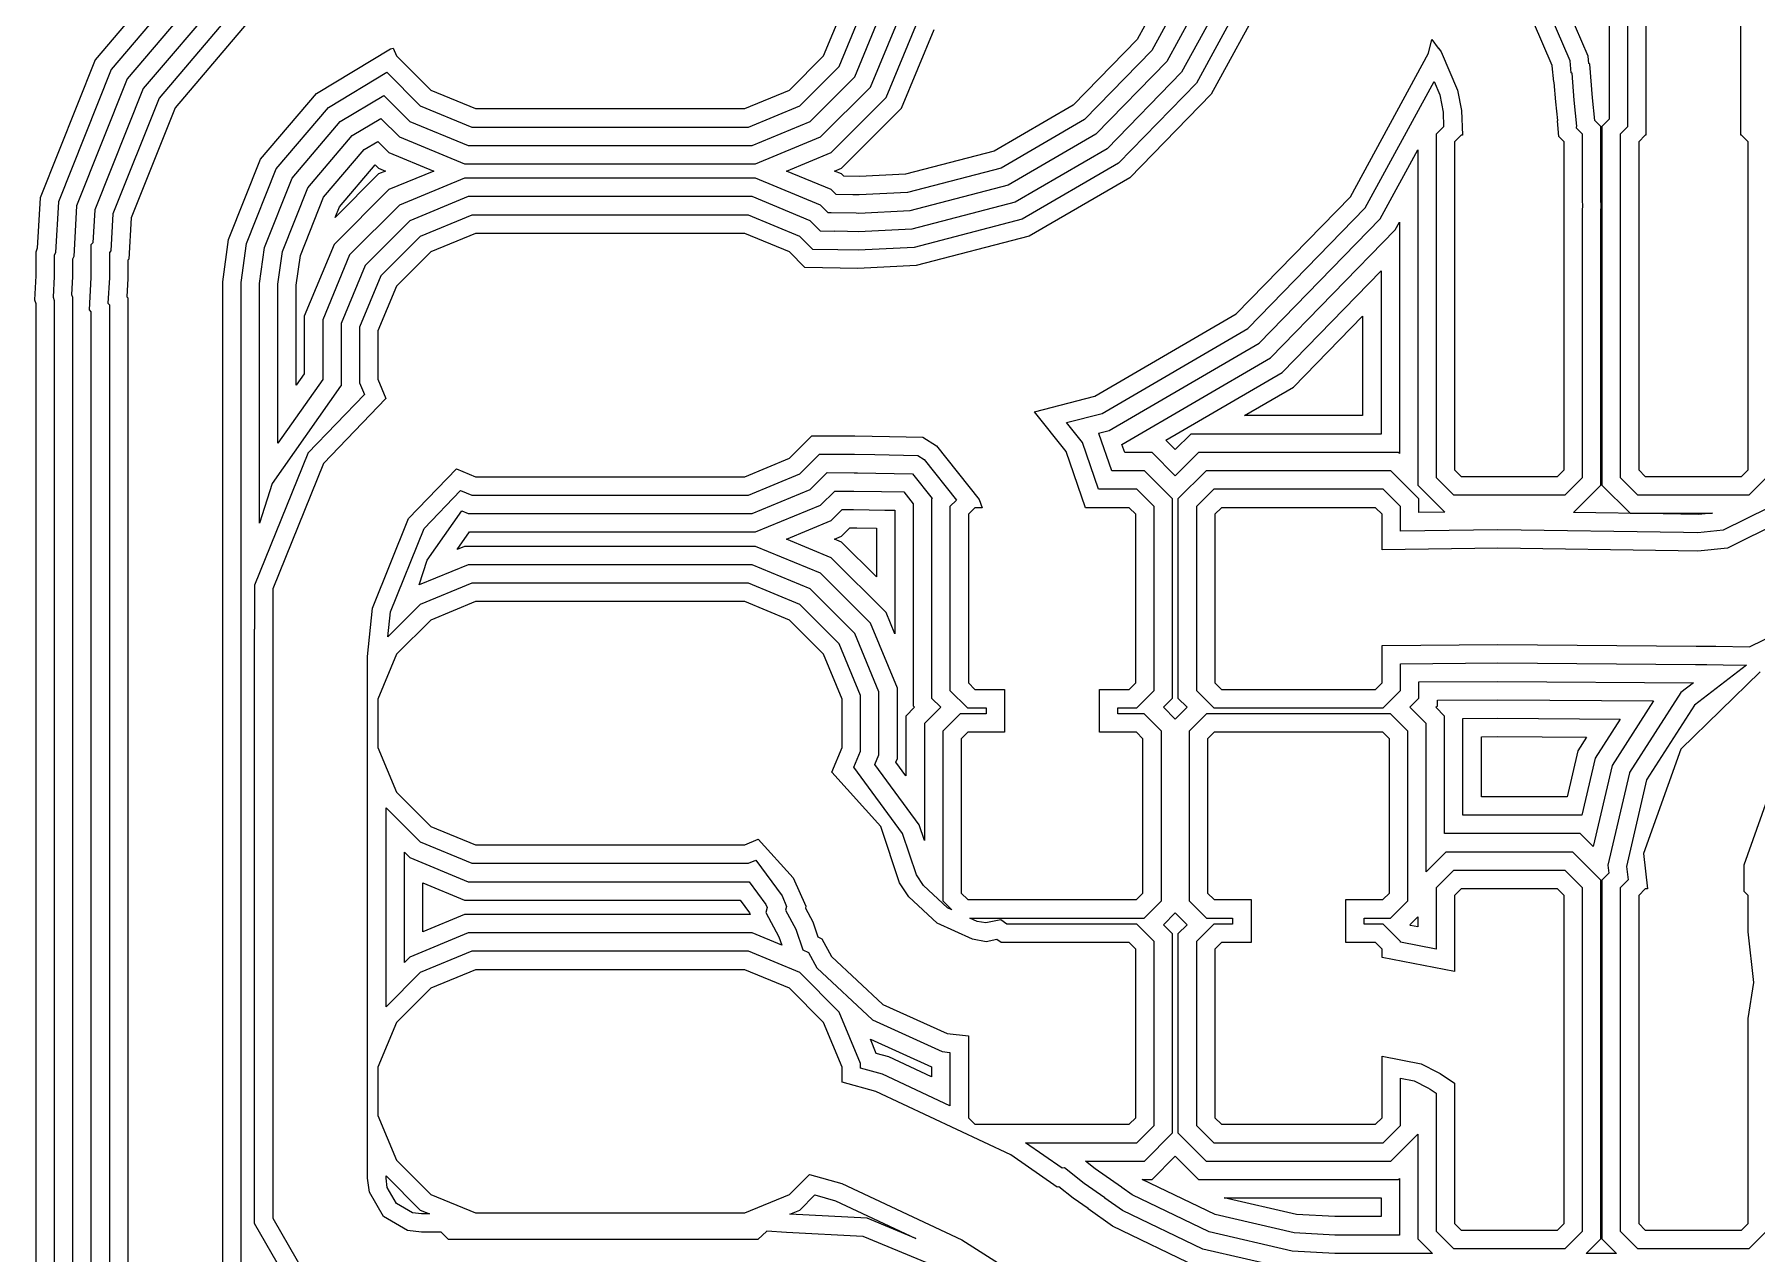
# Model space of a CAD drawing. Header units: millimetres. Extents: x 0 to 23.1, y 0 to 24.2.
# Drawn here: x 0.93 to 12.81, y 9.08 to 17.49 of the extents above; entities that cross this region are included whole.
import ezdxf

# ---------------------------------------------------------------- set-up
doc = ezdxf.new("R2010")
doc.units = ezdxf.units.MM

msp = doc.modelspace()

# ---------------------------------------------------------------- linework, layer by layer
at = {"color": 45}
for p, q in [((12.0476, 19.2726), (12.0476, 16.7973)), ((12.7023, 16.7973), (12.7023, 19.2726)), ((11.9206, 19.1456), (11.9206, 16.8546)), ((11.7936, 19.0186), (11.7936, 16.9072)), ((2.0126, 18.0998), (1.3483, 17.3182)), ((2.0959, 18.0017), (1.4585, 17.2518)), ((8.8395, 18.0125), (8.5369, 17.4577)), ((8.9582, 17.9673), (8.6391, 17.3823)), ((2.1792, 17.9037), (1.5687, 17.1854)), ((9.0769, 17.9222), (8.7413, 17.3069)), ((9.1957, 17.8771), (8.8435, 17.2315)), ((9.3144, 17.8319), (8.9457, 17.1561)), ((11.6481, 17.3421), (11.4258, 17.8609)), ((2.2625, 17.8056), (1.6789, 17.119)), ((2.3458, 17.7075), (1.7891, 17.0526)), ((9.4331, 17.7868), (9.0479, 17.0807)), ((11.3996, 17.2772), (11.2073, 17.7257)), ((11.5239, 17.3097), (11.3166, 17.7933)), ((2.4291, 17.6094), (1.8994, 16.9862)), ((6.3735, 17.3445), (6.5013, 17.653)), ((6.4812, 17.2725), (6.6283, 17.6277)), ((6.5889, 17.2006), (6.7553, 17.6024)), ((6.6965, 17.1287), (6.8823, 17.5772)), ((6.8042, 17.0567), (7.0093, 17.5519)), ((6.9119, 16.9848), (7.1363, 17.5266)), ((2.8745, 17.0851), (3.3849, 17.3924)), ((3.3849, 17.3924), (3.4041, 17.3984)), ((3.4041, 17.3984), (3.4264, 17.3445)), ((8.5369, 17.4577), (8.0961, 17.0047)), ((8.6391, 17.3823), (8.1743, 16.9046)), ((10.0081, 16.3726), (10.5484, 17.3631)), ((10.5484, 17.3632), (10.5704, 17.4586)), ((10.5484, 17.3631), (10.5484, 17.3632)), ((10.5704, 17.4586), (10.6135, 17.3986)), ((10.6135, 17.3986), (10.6158, 17.3983)), ((10.6158, 17.3983), (10.6352, 17.3715)), ((10.6352, 17.3715), (10.7485, 17.1071)), ((1.3483, 17.3181), (0.9677, 16.3657)), ((1.4585, 17.2517), (1.0934, 16.3378)), ((1.3483, 17.3182), (1.3483, 17.3181)), ((1.4585, 17.2518), (1.4585, 17.2517)), ((2.9567, 16.9883), (3.36, 17.2312)), ((3.36, 17.2312), (3.5905, 17.0007)), ((3.4264, 17.3445), (3.6625, 17.1084)), ((6.1374, 17.1084), (6.3735, 17.3445)), ((6.2094, 17.0007), (6.4812, 17.2725)), ((8.7413, 17.3069), (8.2524, 16.8045)), ((8.8435, 17.2315), (8.3306, 16.7044)), ((11.3996, 17.2771), (11.3996, 17.2772)), ((11.4115, 17.1649), (11.3996, 17.2771)), ((11.5239, 17.3096), (11.5239, 17.3097)), ((11.5325, 17.2287), (11.5239, 17.3096)), ((11.6481, 17.342), (11.6481, 17.3421)), ((11.6533, 17.2928), (11.6481, 17.342)), ((11.6598, 17.2873), (11.6533, 17.2928)), ((11.6786, 17.055), (11.6598, 17.2873)), ((1.5687, 17.1853), (1.2189, 16.31)), ((1.6789, 17.1189), (1.3446, 16.2822)), ((1.5687, 17.1854), (1.5687, 17.1853)), ((1.6789, 17.119), (1.6789, 17.1189)), ((6.2813, 16.893), (6.5889, 17.2006)), ((6.3532, 16.7854), (6.6965, 17.1287)), ((8.9457, 17.1561), (8.4088, 16.6043)), ((10.1113, 16.2965), (10.5862, 17.1672)), ((10.5862, 17.1672), (10.6256, 17.0751)), ((11.4152, 17.1618), (11.4115, 17.1649)), ((11.426, 17.0284), (11.4152, 17.1618)), ((11.5375, 17.2245), (11.5325, 17.2287)), ((11.5526, 17.0395), (11.5375, 17.2245)), ((1.7891, 17.0525), (1.4702, 16.2544)), ((1.7891, 17.0526), (1.7891, 17.0525)), ((2.4886, 16.6311), (2.8745, 17.0851)), ((3.0389, 16.8915), (3.3393, 17.0724)), ((3.3393, 17.0724), (3.5186, 16.893)), ((3.5905, 17.0007), (3.9457, 16.8536)), ((3.6625, 17.1084), (3.971, 16.9806)), ((5.8289, 16.9806), (6.1374, 17.1084)), ((5.8542, 16.8536), (6.2094, 17.0007)), ((6.4252, 16.6777), (6.8042, 17.0567)), ((8.0961, 17.0047), (7.5498, 16.687)), ((9.0479, 17.0807), (8.4869, 16.5042)), ((10.6256, 17.0751), (10.6474, 16.9558)), ((10.7485, 17.1071), (10.774, 16.968)), ((11.4398, 16.8997), (11.426, 17.0284)), ((11.5716, 16.8608), (11.5526, 17.0395)), ((11.6954, 16.8981), (11.6786, 17.055)), ((1.8994, 16.9861), (1.5959, 16.2266)), ((1.8994, 16.9862), (1.8994, 16.9861)), ((2.5974, 16.5656), (2.9567, 16.9883)), ((2.7061, 16.5), (3.0389, 16.8915)), ((3.1211, 16.7947), (3.3186, 16.9136)), ((3.3186, 16.9136), (3.4467, 16.7854)), ((3.5186, 16.893), (3.9204, 16.7266)), ((3.971, 16.9806), (5.8289, 16.9806)), ((5.8795, 16.7266), (6.2813, 16.893)), ((6.4971, 16.57), (6.9119, 16.9848)), ((8.1743, 16.9046), (7.5981, 16.5695)), ((10.6474, 16.9558), (10.6517, 16.8556)), ((10.774, 16.968), (10.7812, 16.7973)), ((11.4368, 16.8961), (11.4398, 16.8997)), ((11.4456, 16.7887), (11.4368, 16.8961)), ((11.7363, 16.8572), (11.6954, 16.8981)), ((11.7936, 16.9072), (11.7436, 16.8572)), ((2.8149, 16.4345), (3.1211, 16.7947)), ((3.2033, 16.6979), (3.2977, 16.7548)), ((3.2977, 16.7548), (3.3747, 16.6777)), ((3.4467, 16.7854), (3.8952, 16.5996)), ((3.9457, 16.8536), (5.8542, 16.8536)), ((5.9047, 16.5996), (6.3532, 16.7854)), ((8.2524, 16.8045), (7.6465, 16.4521)), ((10.6517, 16.8556), (10.6006, 16.8046)), ((10.6006, 16.8046), (10.6006, 14.4353)), ((10.7729, 16.7973), (10.7276, 16.752)), ((10.7812, 16.7973), (10.7729, 16.7973)), ((11.4823, 16.752), (11.4456, 16.7887)), ((11.5675, 16.8558), (11.5716, 16.8608)), ((11.5684, 16.8455), (11.5675, 16.8558)), ((11.6093, 16.8046), (11.5684, 16.8455)), ((11.6093, 16.3436), (11.6093, 16.8046)), ((11.7363, 16.349), (11.7363, 16.8572)), ((11.7436, 16.8572), (11.7436, 14.3827)), ((11.9206, 16.8546), (11.8706, 16.8046)), ((11.8706, 16.8046), (11.8706, 14.4353)), ((12.0429, 16.7973), (11.9976, 16.752)), ((12.0476, 16.7973), (12.0429, 16.7973)), ((12.707, 16.7973), (12.7023, 16.7973)), ((12.7523, 16.752), (12.707, 16.7973)), ((2.9237, 16.3689), (3.2033, 16.6979)), ((3.3747, 16.6777), (3.6833, 16.55)), ((3.9204, 16.7266), (5.8795, 16.7266)), ((6.1166, 16.55), (6.4252, 16.6777)), ((7.5498, 16.687), (6.9381, 16.5279)), ((8.3306, 16.7044), (7.6948, 16.3346)), ((10.2144, 16.2204), (10.4736, 16.6956)), ((10.4736, 16.6956), (10.4736, 14.3827)), ((10.7276, 16.752), (10.7276, 14.4879)), ((11.4823, 16.3383), (11.4823, 16.752)), ((11.9976, 16.752), (11.9976, 14.4879)), ((12.7523, 14.4879), (12.7523, 16.752)), ((2.2675, 16.0778), (2.4886, 16.6311)), ((2.3915, 16.0503), (2.5974, 16.5656)), ((3.3028, 16.5299), (3.0032, 16.2302)), ((3.0325, 16.3034), (3.2792, 16.5937)), ((3.2792, 16.5937), (3.3028, 16.57)), ((3.3028, 16.57), (3.3513, 16.55)), ((3.3513, 16.55), (3.3028, 16.5299)), ((3.6833, 16.55), (3.3747, 16.4222)), ((3.8952, 16.5996), (5.9047, 16.5996)), ((6.4252, 16.4222), (6.1166, 16.55)), ((6.4486, 16.55), (6.4971, 16.57)), ((6.4971, 16.5299), (6.4486, 16.55)), ((6.5129, 16.514), (6.4971, 16.5299)), ((6.9381, 16.5279), (6.6219, 16.5121)), ((7.5981, 16.5695), (6.9531, 16.4018)), ((8.4088, 16.6043), (7.7432, 16.2172)), ((2.5155, 16.0229), (2.7061, 16.5)), ((2.6395, 15.9954), (2.8149, 16.4345)), ((3.3747, 16.4222), (2.9957, 16.0432)), ((3.8952, 16.5003), (3.4467, 16.3145)), ((5.9047, 16.5003), (3.8952, 16.5003)), ((6.3532, 16.3145), (5.9047, 16.5003)), ((6.4594, 16.3879), (6.4252, 16.4222)), ((6.6218, 16.5121), (6.5129, 16.514)), ((6.9531, 16.4018), (6.6196, 16.3851)), ((6.6219, 16.5121), (6.6218, 16.5121)), ((7.6465, 16.4521), (6.968, 16.2757)), ((8.4869, 16.5042), (7.7915, 16.0998)), ((0.9677, 16.3656), (0.9483, 16.0171)), ((0.9677, 16.3657), (0.9677, 16.3656)), ((1.0934, 16.3377), (1.0739, 15.9885)), ((1.0934, 16.3378), (1.0934, 16.3377)), ((1.2189, 16.3099), (1.1994, 15.9598)), ((1.2189, 16.31), (1.2189, 16.3099)), ((1.3446, 16.2821), (1.3319, 16.0541)), ((1.3446, 16.2822), (1.3446, 16.2821)), ((2.7635, 15.968), (2.9237, 16.3689)), ((3.0032, 16.2302), (3.0325, 16.3034)), ((3.4467, 16.3145), (3.1034, 15.9712)), ((3.9204, 16.3733), (3.5186, 16.2069)), ((5.8795, 16.3733), (3.9204, 16.3733)), ((6.2813, 16.2069), (5.8795, 16.3733)), ((6.4058, 16.2619), (6.3532, 16.3145)), ((6.5742, 16.3859), (6.4594, 16.3879)), ((6.6196, 16.3851), (6.5742, 16.3859)), ((7.6948, 16.3346), (6.983, 16.1496)), ((9.2212, 15.5637), (10.0081, 16.3725)), ((9.3001, 15.4627), (10.1113, 16.2964)), ((10.0081, 16.3725), (10.0081, 16.3726)), ((10.1113, 16.2964), (10.1113, 16.2965)), ((11.4845, 16.3114), (11.4823, 16.3383)), ((11.4823, 16.2817), (11.4845, 16.3113)), ((11.4823, 14.4879), (11.4823, 16.2817)), ((11.4845, 16.3113), (11.4845, 16.3114)), ((11.6119, 16.3118), (11.6093, 16.3436)), ((11.6093, 16.2768), (11.6119, 16.3117)), ((11.6119, 16.3117), (11.6119, 16.3118)), ((11.7393, 16.3123), (11.7363, 16.349)), ((11.7363, 16.2719), (11.7393, 16.3122)), ((11.7393, 16.3122), (11.7393, 16.3123)), ((1.4702, 16.2543), (1.456, 15.9985)), ((1.4702, 16.2544), (1.4702, 16.2543)), ((1.5959, 16.2265), (1.5801, 15.943)), ((1.5959, 16.2266), (1.5959, 16.2265)), ((3.5186, 16.2069), (3.211, 15.8993)), ((3.9457, 16.2463), (3.5905, 16.0992)), ((5.8542, 16.2463), (3.9457, 16.2463)), ((6.2094, 16.0992), (5.8542, 16.2463)), ((6.3523, 16.1358), (6.2813, 16.2069)), ((6.4265, 16.2615), (6.4058, 16.2619)), ((6.4266, 16.2616), (6.4265, 16.2615)), ((6.5977, 16.2584), (6.4266, 16.2616)), ((6.6173, 16.2581), (6.5977, 16.2584)), ((6.968, 16.2757), (6.6173, 16.2581)), ((7.7432, 16.2172), (6.998, 16.0235)), ((9.379, 15.3616), (10.2144, 16.2203)), ((10.2144, 16.2203), (10.2144, 16.2204)), ((10.3176, 16.1443), (10.3466, 16.1975)), ((10.3466, 16.1975), (10.3466, 14.6014)), ((11.6093, 14.4353), (11.6093, 16.2768)), ((11.7363, 14.3827), (11.7363, 16.2719)), ((1.3319, 16.0541), (1.3186, 16.0408)), ((2.2273, 15.7855), (2.2675, 16.0778)), ((2.3543, 15.7799), (2.3915, 16.0503)), ((2.9957, 16.0432), (2.7906, 15.548)), ((3.5905, 16.0992), (3.3187, 15.8274)), ((3.971, 16.1193), (3.6625, 15.9915)), ((5.8289, 16.1193), (3.971, 16.1193)), ((6.1374, 15.9915), (5.8289, 16.1193)), ((6.2988, 16.0097), (6.2094, 16.0992)), ((6.4496, 16.134), (6.3523, 16.1358)), ((6.5383, 16.1324), (6.4496, 16.1341)), ((6.4496, 16.1341), (6.4496, 16.134)), ((6.615, 16.1311), (6.5383, 16.1324)), ((6.6151, 16.1311), (6.615, 16.1311)), ((6.983, 16.1496), (6.6151, 16.1311)), ((7.7915, 16.0998), (7.013, 15.8974)), ((9.4579, 15.2606), (10.3176, 16.1442)), ((10.3176, 16.1442), (10.3176, 16.1443)), ((0.9483, 16.0171), (0.9376, 15.9914)), ((0.9376, 15.9914), (0.9376, 15.8264)), ((1.0739, 15.9885), (1.0646, 15.9662)), ((1.0646, 15.9662), (1.0646, 15.8229)), ((1.1994, 15.9598), (1.1916, 15.9409)), ((1.1916, 15.9409), (1.1916, 15.8192)), ((1.3186, 16.0408), (1.3186, 15.8159)), ((1.456, 15.9985), (1.4456, 15.9882)), ((1.4456, 15.9882), (1.4456, 15.8125)), ((1.5801, 15.943), (1.5726, 15.9356)), ((1.5726, 15.9356), (1.5726, 15.8089)), ((2.4813, 15.7742), (2.5155, 16.0229)), ((2.6083, 15.7687), (2.6395, 15.9954)), ((2.7353, 15.7631), (2.7635, 15.968)), ((3.1034, 15.9712), (2.9176, 15.5227)), ((3.6625, 15.9915), (3.4264, 15.7554)), ((6.2451, 15.8837), (6.1374, 15.9915)), ((6.4724, 16.0066), (6.2988, 16.0097)), ((6.4725, 16.0067), (6.4724, 16.0066)), ((6.6126, 16.0042), (6.4725, 16.0067)), ((6.998, 16.0235), (6.6126, 16.0042)), ((0.9376, 15.8264), (0.9284, 15.6623)), ((1.0646, 15.8229), (1.0566, 15.6805)), ((1.1916, 15.8192), (1.1849, 15.6987)), ((1.3186, 15.8159), (1.3061, 15.5918)), ((1.4456, 15.8125), (1.4358, 15.6373)), ((1.5726, 15.8089), (1.5656, 15.6828)), ((3.211, 15.8993), (3.0446, 15.4975)), ((3.3187, 15.8274), (3.1716, 15.4722)), ((6.6104, 15.8772), (6.2451, 15.8837)), ((7.013, 15.8974), (6.6104, 15.8772)), ((9.5368, 15.1595), (10.2196, 15.8614)), ((10.2196, 15.8614), (10.2196, 14.7353)), ((1.1849, 15.6987), (1.1916, 15.6796)), ((2.2273, 8.2356), (2.2273, 15.7855)), ((2.3543, 8.2882), (2.3543, 15.7799)), ((2.4813, 14.1205), (2.4813, 15.7742)), ((2.6083, 14.6719), (2.6083, 15.7687)), ((2.7353, 15.073), (2.7353, 15.7631)), ((3.4264, 15.7554), (3.2986, 15.4469)), ((0.9284, 15.6623), (0.9376, 15.6361)), ((0.9376, 15.6361), (0.9376, 7.9085)), ((1.0566, 15.6805), (1.0646, 15.6578)), ((1.0646, 15.6578), (1.0646, 8.2662)), ((1.1916, 15.6796), (1.1916, 8.2409)), ((1.3061, 15.5918), (1.3186, 15.5779)), ((1.3186, 15.5779), (1.3186, 8.3408)), ((1.4358, 15.6373), (1.4456, 15.6264)), ((1.4456, 15.6264), (1.4456, 8.2882)), ((1.5656, 15.6828), (1.5726, 15.675)), ((1.5726, 15.675), (1.5726, 8.2356)), ((2.7906, 15.548), (2.7906, 15.1517)), ((2.9176, 15.5227), (2.9176, 15.1115)), ((3.0446, 15.4975), (3.0446, 15.0689)), ((3.1716, 15.4722), (3.1716, 15.0877)), ((8.2458, 14.9965), (9.2211, 15.5637)), ((8.2946, 14.8779), (9.3, 15.4627)), ((9.2211, 15.5637), (9.2212, 15.5637)), ((9.3, 15.4627), (9.3001, 15.4627)), ((9.6157, 15.0585), (10.0926, 15.5488)), ((10.0926, 15.5488), (10.0926, 14.8623)), ((3.2986, 15.4469), (3.2986, 15.113)), ((8.3434, 14.7594), (9.3789, 15.3616)), ((9.3789, 15.3616), (9.379, 15.3616)), ((8.432, 14.6641), (9.4578, 15.2606)), ((9.4578, 15.2606), (9.4579, 15.2606)), ((2.9176, 15.1115), (2.6083, 14.6719)), ((2.7906, 15.1517), (2.7353, 15.073)), ((3.2986, 15.113), (3.3539, 14.9797)), ((8.7346, 14.6931), (9.5367, 15.1595)), ((9.5367, 15.1595), (9.5368, 15.1595)), ((3.0408, 15.0661), (2.5683, 14.3945)), ((3.2047, 15.0078), (2.8149, 14.6023)), ((3.3539, 14.9797), (2.9234, 14.532)), ((3.0409, 15.0661), (3.0408, 15.0661)), ((3.0446, 15.0689), (3.0409, 15.0661)), ((3.1716, 15.0877), (3.2047, 15.0078)), ((7.8284, 14.8881), (8.2457, 14.9965)), ((8.2457, 14.9965), (8.2458, 14.9965)), ((9.2781, 14.8623), (9.6156, 15.0585)), ((9.6156, 15.0585), (9.6157, 15.0585)), ((8.0461, 14.614), (7.8284, 14.8881)), ((8.0493, 14.8142), (8.2945, 14.8779)), ((8.2945, 14.8779), (8.2946, 14.8779)), ((10.0926, 14.8623), (9.2781, 14.8623)), ((8.1589, 14.6762), (8.0493, 14.8142)), ((8.27, 14.7404), (8.3433, 14.7594)), ((8.2717, 14.7383), (8.27, 14.7404)), ((8.2717, 14.7382), (8.2717, 14.7383)), ((8.3613, 14.4813), (8.2717, 14.7382)), ((8.3433, 14.7594), (8.3434, 14.7594)), ((8.9075, 14.7353), (8.7999, 14.6277)), ((10.2196, 14.7353), (8.9075, 14.7353)), ((6.1374, 14.5684), (6.2926, 14.7237)), ((6.2926, 14.7237), (6.5896, 14.7227)), ((6.5896, 14.7227), (6.8287, 14.7184)), ((6.8287, 14.7184), (6.8287, 14.7185)), ((6.8287, 14.7185), (7.0583, 14.7144)), ((7.0583, 14.7144), (7.1522, 14.6549)), ((7.1522, 14.6549), (7.4467, 14.2839)), ((8.1589, 14.6761), (8.1589, 14.6762)), ((8.2711, 14.3543), (8.1589, 14.6761)), ((8.4515, 14.6083), (8.432, 14.6641)), ((8.7999, 14.6277), (8.7346, 14.6931)), ((2.8148, 14.6022), (2.4469, 13.692)), ((2.9233, 14.5319), (2.5737, 13.6672)), ((2.8149, 14.6023), (2.8148, 14.6023)), ((2.8148, 14.6023), (2.8148, 14.6022)), ((2.9234, 14.532), (2.9233, 14.532)), ((2.9233, 14.532), (2.9233, 14.5319)), ((5.8289, 14.4406), (6.1374, 14.5684)), ((6.2094, 14.4607), (6.3451, 14.5965)), ((6.3451, 14.5965), (6.5873, 14.5957)), ((6.5873, 14.5957), (6.7274, 14.5932)), ((6.7274, 14.5932), (7.0238, 14.5879)), ((7.0238, 14.5879), (7.0673, 14.5604)), ((7.0673, 14.5604), (7.2905, 14.2794)), ((8.0461, 14.6139), (8.0461, 14.614)), ((8.1809, 14.2273), (8.0461, 14.6139)), ((8.6398, 14.6083), (8.4515, 14.6083)), ((8.7999, 14.4481), (8.6398, 14.6083)), ((8.9601, 14.6083), (8.7999, 14.4481)), ((10.3398, 14.6083), (8.9601, 14.6083)), ((10.3466, 14.6014), (10.3398, 14.6083)), ((2.5683, 14.3944), (2.4813, 14.1205)), ((2.5683, 14.3945), (2.5683, 14.3944)), ((3.5102, 14.1517), (3.84, 14.4949)), ((3.84, 14.4949), (3.971, 14.4406)), ((3.971, 14.4406), (5.8289, 14.4406)), ((5.8542, 14.3136), (6.2094, 14.4607)), ((6.2813, 14.353), (6.3975, 14.4693)), ((6.3975, 14.4693), (6.585, 14.4687)), ((6.585, 14.4687), (6.6078, 14.4683)), ((6.6078, 14.4683), (6.9859, 14.4616)), ((6.9859, 14.4616), (7.1218, 14.2904)), ((8.5872, 14.4813), (8.3613, 14.4813)), ((8.7813, 14.2872), (8.5872, 14.4813)), ((9.0127, 14.4813), (8.8186, 14.2872)), ((10.2872, 14.4813), (9.0127, 14.4813)), ((10.4813, 14.2872), (10.2872, 14.4813)), ((10.4736, 14.3827), (10.6603, 14.1961)), ((10.6006, 14.4353), (10.7203, 14.3156)), ((10.7276, 14.4879), (10.7729, 14.4426)), ((10.7729, 14.4426), (11.437, 14.4426)), ((11.437, 14.4426), (11.4823, 14.4879)), ((11.4896, 14.3156), (11.6093, 14.4353)), ((11.5473, 14.1938), (11.7363, 14.3827)), ((11.7436, 14.3827), (11.9377, 14.1886)), ((11.8706, 14.4353), (11.9903, 14.3156)), ((11.9976, 14.4879), (12.0429, 14.4426)), ((12.0429, 14.4426), (12.707, 14.4426)), ((12.707, 14.4426), (12.7523, 14.4879)), ((12.7596, 14.3156), (12.8793, 14.4353)), ((3.6167, 14.0827), (3.8692, 14.3453)), ((3.8692, 14.3453), (3.9457, 14.3136)), ((3.9457, 14.3136), (5.8542, 14.3136)), ((5.8795, 14.1866), (6.2813, 14.353)), ((6.3532, 14.2454), (6.4499, 14.3422)), ((6.4499, 14.3422), (6.5827, 14.3417)), ((6.5827, 14.3417), (6.7733, 14.3383)), ((6.7733, 14.3383), (6.9261, 14.3356)), ((6.9261, 14.3356), (6.9916, 14.2531)), ((7.1218, 14.2904), (7.1186, 14.2872)), ((7.1186, 14.2872), (7.1186, 12.9127)), ((7.2905, 14.2794), (7.2456, 14.2346)), ((7.4467, 14.2839), (7.4665, 14.2273)), ((8.5346, 14.3543), (8.2711, 14.3543)), ((8.6543, 14.2346), (8.5346, 14.3543)), ((8.7813, 12.9127), (8.7813, 14.2872)), ((8.8186, 14.2872), (8.8186, 12.9127)), ((9.0653, 14.3543), (8.9456, 14.2346)), ((10.2346, 14.3543), (9.0653, 14.3543)), ((10.3543, 14.2346), (10.2346, 14.3543)), ((10.4813, 14.1935), (10.4813, 14.2872)), ((10.7203, 14.3156), (11.4896, 14.3156)), ((11.9903, 14.3156), (12.7596, 14.3156)), ((3.26, 13.5329), (3.5102, 14.1517)), ((3.6381, 13.864), (3.8776, 14.2044)), ((3.8776, 14.2044), (3.9204, 14.1866)), ((3.9204, 14.1866), (5.8795, 14.1866)), ((5.9047, 14.0596), (6.3532, 14.2454)), ((6.4252, 14.1377), (6.5024, 14.215)), ((6.5024, 14.215), (6.5804, 14.2147)), ((6.5804, 14.2147), (6.7963, 14.2109)), ((6.7963, 14.2109), (6.7963, 14.211)), ((6.7963, 14.211), (6.8646, 14.2097)), ((6.8646, 14.2097), (6.8646, 13.3572)), ((6.9916, 14.2531), (6.9916, 12.8601)), ((7.2456, 14.2346), (7.2456, 12.9653)), ((7.4179, 14.2273), (7.3726, 14.182)), ((7.3726, 14.182), (7.3726, 13.0179)), ((7.4665, 14.2273), (7.4179, 14.2273)), ((8.482, 14.2273), (8.1809, 14.2273)), ((8.5273, 14.182), (8.482, 14.2273)), ((8.5273, 13.0179), (8.5273, 14.182)), ((8.6543, 12.9653), (8.6543, 14.2346)), ((8.9456, 14.2346), (8.9456, 12.9653)), ((9.1179, 14.2273), (9.0726, 14.182)), ((9.0726, 14.182), (9.0726, 13.0179)), ((10.182, 14.2273), (9.1179, 14.2273)), ((10.2273, 14.182), (10.182, 14.2273)), ((10.2273, 13.9358), (10.2273, 14.182)), ((10.3543, 14.0646), (10.3543, 14.2346)), ((10.6603, 14.1961), (10.4813, 14.1935)), ((12.1676, 14.1847), (11.5473, 14.1938)), ((11.9377, 14.1886), (12.5078, 14.1886)), ((12.1677, 14.1848), (12.1676, 14.1847)), ((12.4085, 14.1813), (12.1677, 14.1848)), ((12.5078, 14.1886), (12.4085, 14.1813)), ((12.8942, 14.2268), (12.5813, 14.0724)), ((3.3847, 13.5085), (3.6167, 14.0827)), ((3.8445, 13.9392), (3.9292, 14.0596)), ((3.9292, 14.0596), (5.9047, 14.0596)), ((6.1166, 14.01), (6.4252, 14.1377)), ((6.4486, 14.01), (6.4971, 14.03)), ((6.4971, 14.03), (6.5549, 14.0879)), ((6.5549, 14.0879), (6.5781, 14.0878)), ((6.5781, 14.0878), (6.6033, 14.0874)), ((6.6033, 14.0874), (6.7376, 14.085)), ((6.7376, 14.085), (6.7376, 13.7493)), ((11.025, 14.0745), (10.3543, 14.0646)), ((12.3057, 14.0557), (11.025, 14.0745)), ((12.4066, 14.0543), (12.3057, 14.0557)), ((12.5813, 14.0724), (12.4066, 14.0543)), ((12.9755, 14.1292), (12.6093, 13.9486)), ((3.8952, 13.9603), (3.8445, 13.9392)), ((5.9047, 13.9603), (3.8952, 13.9603)), ((6.3532, 13.7745), (5.9047, 13.9603)), ((6.4252, 13.8822), (6.1166, 14.01)), ((6.4971, 13.9899), (6.4486, 14.01)), ((6.7376, 13.7493), (6.4971, 13.9899)), ((11.025, 13.9475), (10.2273, 13.9358)), ((12.2691, 13.9292), (11.025, 13.9475)), ((12.4047, 13.9273), (12.2691, 13.9293)), ((12.2691, 13.9293), (12.2691, 13.9292)), ((12.6093, 13.9486), (12.4047, 13.9273)), ((3.584, 13.6939), (3.6381, 13.864)), ((3.9204, 13.8333), (3.584, 13.6939)), ((5.8795, 13.8333), (3.9204, 13.8333)), ((6.2813, 13.6669), (5.8795, 13.8333)), ((6.8042, 13.5032), (6.4252, 13.8822)), ((2.4469, 13.6919), (2.4461, 13.3887)), ((2.4469, 13.692), (2.4469, 13.6919)), ((2.5737, 13.6671), (2.573, 13.3359)), ((2.5737, 13.6672), (2.5737, 13.6671)), ((3.9457, 13.7063), (3.5905, 13.5592)), ((5.8542, 13.7063), (3.9457, 13.7063)), ((6.2094, 13.5592), (5.8542, 13.7063)), ((6.5889, 13.3593), (6.2813, 13.6669)), ((6.6965, 13.4312), (6.3532, 13.7745)), ((3.5905, 13.5592), (3.3678, 13.3364)), ((3.971, 13.5793), (3.6625, 13.4515)), ((5.8289, 13.5793), (3.971, 13.5793)), ((6.1374, 13.4515), (5.8289, 13.5793)), ((6.4812, 13.2874), (6.2094, 13.5592)), ((12.7629, 13.2674), (13.4225, 13.5928)), ((3.2273, 13.1994), (3.26, 13.5329)), ((3.3678, 13.3364), (3.3847, 13.5085)), ((3.6625, 13.4515), (3.4264, 13.2154)), ((6.3735, 13.2154), (6.1374, 13.4515)), ((6.8823, 12.9827), (6.6965, 13.4312)), ((6.8646, 13.3572), (6.8042, 13.5032)), ((2.4461, 13.3887), (2.4456, 13.3882)), ((2.4456, 13.3882), (2.4456, 13.1913)), ((2.573, 13.3359), (2.5726, 13.3356)), ((2.5726, 13.3356), (2.5726, 13.1914)), ((6.7553, 12.9575), (6.5889, 13.3593)), ((2.4456, 13.1913), (2.4452, 13.0128)), ((2.5726, 13.1914), (2.5723, 13.0651)), ((3.2273, 9.5999), (3.2273, 13.1994)), ((3.4264, 13.2154), (3.2986, 12.9069)), ((6.5013, 12.9069), (6.3735, 13.2154)), ((6.6283, 12.9322), (6.4812, 13.2874)), ((10.2273, 13.2769), (11.025, 13.2827)), ((10.2273, 13.0179), (10.2273, 13.2769)), ((11.025, 13.2827), (12.3952, 13.2726)), ((12.3952, 13.2726), (12.5308, 13.2706)), ((12.5308, 13.2706), (12.5309, 13.2708)), ((12.5309, 13.2708), (12.7628, 13.2674)), ((12.7628, 13.2674), (12.7629, 13.2674)), ((10.3543, 13.1508), (11.025, 13.1557)), ((10.3543, 12.9653), (10.3543, 13.1508)), ((11.025, 13.1557), (12.3898, 13.1458)), ((12.8357, 13.0935), (12.2878, 12.5613)), ((12.7425, 13.1406), (12.3835, 12.8639)), ((12.3898, 13.1458), (12.3933, 13.1457)), ((12.3933, 13.1457), (12.4668, 13.1447)), ((12.4668, 13.1447), (12.5815, 13.1429)), ((12.5815, 13.1429), (12.5815, 13.143)), ((12.5815, 13.143), (12.7425, 13.1406)), ((2.4452, 13.0128), (2.4456, 13.0125)), ((2.4456, 13.0125), (2.4456, 9.4117)), ((2.5723, 13.0651), (2.5726, 13.0649)), ((2.5726, 13.0649), (2.5726, 9.4643)), ((6.7553, 12.5224), (6.7553, 12.9575)), ((6.8823, 12.4972), (6.8823, 12.9827)), ((7.2456, 12.9653), (7.3653, 12.8456)), ((7.3726, 13.0179), (7.4179, 12.9726)), ((7.4179, 12.9726), (7.6226, 12.9726)), ((7.6226, 12.9726), (7.6226, 12.6773)), ((8.2773, 12.6773), (8.2773, 12.9726)), ((8.2773, 12.9726), (8.482, 12.9726)), ((8.482, 12.9726), (8.5273, 13.0179)), ((8.5346, 12.8456), (8.6543, 12.9653)), ((8.9456, 12.9653), (9.0653, 12.8456)), ((9.0726, 13.0179), (9.1179, 12.9726)), ((9.1179, 12.9726), (10.182, 12.9726)), ((10.182, 12.9726), (10.2273, 13.0179)), ((10.2346, 12.8456), (10.3543, 12.9653)), ((10.4813, 13.0248), (11.025, 13.0287)), ((10.4813, 12.9127), (10.4813, 13.0248)), ((11.025, 13.0287), (12.3768, 13.0189)), ((12.3768, 13.0189), (12.2887, 12.951)), ((3.2986, 12.9069), (3.2986, 12.573)), ((6.5013, 12.573), (6.5013, 12.9069)), ((6.6283, 12.5477), (6.6283, 12.9322)), ((7.0018, 12.85), (6.9416, 12.7898)), ((6.9916, 12.8601), (7.0018, 12.85)), ((7.1814, 12.85), (7.0686, 12.7372)), ((7.1186, 12.9127), (7.1814, 12.85)), ((7.3653, 12.8456), (7.4956, 12.8456)), ((7.4956, 12.8456), (7.4956, 12.8043)), ((8.4043, 12.8043), (8.4043, 12.8456)), ((8.4043, 12.8456), (8.5346, 12.8456)), ((8.7185, 12.85), (8.7813, 12.9127)), ((8.8, 12.7685), (8.7185, 12.85)), ((8.8814, 12.85), (8.8, 12.7685)), ((8.8186, 12.9127), (8.8814, 12.85)), ((9.0653, 12.8456), (10.2346, 12.8456)), ((10.4185, 12.85), (10.4813, 12.9127)), ((10.5313, 12.7372), (10.4185, 12.85)), ((10.5981, 12.85), (10.6083, 12.8601)), ((10.6583, 12.7898), (10.5981, 12.85)), ((10.6083, 12.8987), (11.025, 12.9017)), ((10.6083, 12.8601), (10.6083, 12.8987)), ((11.025, 12.9017), (12.1009, 12.8939)), ((12.1009, 12.8939), (11.8149, 12.4491)), ((12.2886, 12.951), (11.9337, 12.3989)), ((12.3834, 12.8638), (12.0523, 12.3488)), ((12.2887, 12.951), (12.2886, 12.951)), ((12.3835, 12.8639), (12.3834, 12.8639)), ((12.3834, 12.8639), (12.3834, 12.8638)), ((6.9416, 12.7898), (6.9416, 12.3769)), ((7.0686, 12.7372), (7.0686, 11.9298)), ((7.3153, 12.8043), (7.1956, 12.6846)), ((7.4956, 12.8043), (7.3153, 12.8043)), ((8.5846, 12.8043), (8.4043, 12.8043)), ((8.7043, 12.6846), (8.5846, 12.8043)), ((9.0153, 12.8043), (8.8956, 12.6846)), ((10.2846, 12.8043), (9.0153, 12.8043)), ((10.4043, 12.6846), (10.2846, 12.8043)), ((10.5313, 11.7148), (10.5313, 12.7372)), ((10.6583, 11.9783), (10.6583, 12.7898)), ((10.7853, 12.773), (11.025, 12.7747)), ((10.7853, 12.1053), (10.7853, 12.773)), ((11.025, 12.7747), (11.8694, 12.7685)), ((11.8694, 12.7685), (11.6962, 12.4993)), ((7.1956, 12.6846), (7.1956, 11.5153)), ((7.3679, 12.6773), (7.3226, 12.632)), ((7.3226, 12.632), (7.3226, 11.5679)), ((7.6226, 12.6773), (7.3679, 12.6773)), ((8.532, 12.6773), (8.2773, 12.6773)), ((8.5773, 12.632), (8.532, 12.6773)), ((8.5773, 11.5679), (8.5773, 12.632)), ((8.7043, 11.5153), (8.7043, 12.6846)), ((8.8956, 12.6846), (8.8956, 11.5153)), ((9.0679, 12.6773), (9.0226, 12.632)), ((9.0226, 12.632), (9.0226, 11.5679)), ((10.232, 12.6773), (9.0679, 12.6773)), ((10.2773, 12.632), (10.232, 12.6773)), ((10.2773, 11.5679), (10.2773, 12.632)), ((10.4043, 11.5153), (10.4043, 12.6846)), ((10.9123, 12.6469), (11.025, 12.6477)), ((10.9123, 12.2323), (10.9123, 12.6469)), ((11.025, 12.6477), (11.6378, 12.6432)), ((11.6378, 12.6432), (11.5775, 12.5495)), ((3.2986, 12.573), (3.4264, 12.2645)), ((6.4302, 12.4014), (6.5013, 12.573)), ((6.5825, 12.4371), (6.6283, 12.5477)), ((6.7272, 12.4546), (6.7553, 12.5224)), ((6.8718, 12.4721), (6.8823, 12.4972)), ((11.5775, 12.5494), (11.5038, 12.2323)), ((11.5775, 12.5495), (11.5775, 12.5494)), ((11.6962, 12.4992), (11.6046, 12.1053)), ((11.6962, 12.4993), (11.6962, 12.4992)), ((12.2878, 12.5612), (12.0312, 11.842)), ((12.2878, 12.5613), (12.2878, 12.5612)), ((6.7676, 12.0284), (6.4302, 12.4014)), ((6.9179, 11.9796), (6.5825, 12.4371)), ((7.032, 12.0388), (6.7272, 12.4546)), ((6.9416, 12.3769), (6.8718, 12.4721)), ((11.8149, 12.449), (11.6846, 11.8884)), ((11.9337, 12.3988), (11.785, 11.7597)), ((11.8149, 12.4491), (11.8149, 12.449)), ((11.9337, 12.3989), (11.9337, 12.3988)), ((3.4264, 12.2645), (3.6625, 12.0284)), ((12.0523, 12.3487), (11.9136, 11.7523)), ((12.0523, 12.3488), (12.0523, 12.3487)), ((3.3543, 10.7829), (3.3543, 12.157)), ((3.3543, 12.157), (3.5905, 11.9207)), ((11.5038, 12.2323), (10.9123, 12.2323)), ((12.7251, 11.7623), (12.8754, 12.1836)), ((3.6625, 12.0284), (3.971, 11.9006)), ((6.7676, 12.0283), (6.7676, 12.0284)), ((6.8982, 11.6397), (6.7676, 12.0283)), ((7.032, 12.0387), (7.032, 12.0388)), ((7.0686, 11.9298), (7.032, 12.0387)), ((11.6046, 12.1053), (10.7853, 12.1053)), ((3.5905, 11.9207), (3.9457, 11.7736)), ((3.971, 11.9006), (5.8289, 11.9006)), ((5.8289, 11.9006), (5.9229, 11.9396)), ((5.9229, 11.9396), (6.1629, 11.6742)), ((6.9179, 11.9795), (6.9179, 11.9796)), ((7.014, 11.694), (6.9179, 11.9795)), ((11.5948, 11.9783), (10.6583, 11.9783)), ((11.6846, 11.8884), (11.5948, 11.9783)), ((3.4813, 11.0895), (3.4813, 11.8504)), ((3.4813, 11.8504), (3.5186, 11.813)), ((3.5186, 11.813), (3.9204, 11.6466)), ((3.9457, 11.7736), (5.8542, 11.7736)), ((5.8542, 11.7736), (5.9064, 11.7953)), ((5.9064, 11.7953), (6.0871, 11.5486)), ((10.6677, 11.8513), (10.5313, 11.7148)), ((11.5422, 11.8513), (10.6677, 11.8513)), ((11.7363, 11.6572), (11.5422, 11.8513)), ((12.0312, 11.842), (12.0312, 11.8419)), ((12.0312, 11.8419), (12.0593, 11.5973)), ((3.9204, 11.6466), (5.8597, 11.6466)), ((5.8597, 11.6466), (5.9744, 11.4901)), ((6.1629, 11.6742), (6.252, 11.4785)), ((7.0617, 11.6208), (7.014, 11.694)), ((10.7203, 11.7243), (10.6006, 11.6046)), ((11.4896, 11.7243), (10.7203, 11.7243)), ((11.6093, 11.6046), (11.4896, 11.7243)), ((11.7363, 9.1827), (11.7363, 11.6572)), ((11.7913, 11.7049), (11.7436, 11.6572)), ((11.7436, 11.6572), (11.7436, 9.1827)), ((11.785, 11.7597), (11.785, 11.7596)), ((11.785, 11.7596), (11.7913, 11.7049)), ((11.9244, 11.6584), (11.8706, 11.6046)), ((11.9136, 11.7523), (11.9136, 11.7522)), ((11.9136, 11.7522), (11.9244, 11.6584)), ((12.7251, 11.5792), (12.7251, 11.7623)), ((3.6083, 11.3014), (3.6083, 11.6385)), ((3.6083, 11.6385), (3.8952, 11.5196)), ((6.0871, 11.5486), (6.1184, 11.4749)), ((6.9612, 11.5432), (6.8982, 11.6397)), ((7.1571, 11.3606), (6.9612, 11.5432)), ((7.2275, 11.4662), (7.0617, 11.6208)), ((7.3226, 11.5679), (7.3679, 11.5226)), ((8.532, 11.5226), (8.5773, 11.5679)), ((9.0226, 11.5679), (9.0679, 11.5226)), ((10.232, 11.5226), (10.2773, 11.5679)), ((10.6006, 11.6046), (10.6006, 11.1808)), ((10.7729, 11.5973), (10.7276, 11.552)), ((10.7276, 11.552), (10.7276, 11.0265)), ((11.437, 11.5973), (10.7729, 11.5973)), ((11.4823, 11.552), (11.437, 11.5973)), ((11.4823, 9.2879), (11.4823, 11.552)), ((11.6093, 9.2353), (11.6093, 11.6046)), ((11.8706, 11.6046), (11.8706, 9.2353)), ((12.0429, 11.5973), (11.9976, 11.552)), ((11.9976, 11.552), (11.9976, 9.2879)), ((12.0593, 11.5973), (12.0429, 11.5973)), ((12.7523, 11.552), (12.7251, 11.5792)), ((12.7523, 11.3002), (12.7523, 11.552)), ((3.8952, 11.4203), (3.6083, 11.3014)), ((3.8952, 11.5196), (5.7973, 11.5196)), ((5.8666, 11.4203), (3.8952, 11.4203)), ((5.7973, 11.5196), (5.8617, 11.4317)), ((5.8617, 11.4317), (5.8666, 11.4203)), ((5.9839, 11.4679), (5.9741, 11.4351)), ((5.9741, 11.4351), (6.0649, 11.2672)), ((5.9744, 11.4901), (5.9839, 11.4679)), ((6.1184, 11.4749), (6.1108, 11.4493)), ((6.1108, 11.4493), (6.1817, 11.3182)), ((6.252, 11.4785), (6.2475, 11.4634)), ((6.2475, 11.4634), (6.2986, 11.3692)), ((7.1956, 11.5153), (7.2591, 11.4518)), ((7.2591, 11.4518), (7.2275, 11.4662)), ((7.3679, 11.5226), (8.532, 11.5226)), ((8.5846, 11.3956), (8.7043, 11.5153)), ((8.7185, 11.35), (8.8, 11.4314)), ((8.8, 11.4314), (8.8814, 11.35)), ((8.8956, 11.5153), (9.0153, 11.3956)), ((9.0679, 11.5226), (9.3226, 11.5226)), ((9.3226, 11.5226), (9.3226, 11.2273)), ((9.9773, 11.2273), (9.9773, 11.5226)), ((9.9773, 11.5226), (10.232, 11.5226)), ((10.2846, 11.3956), (10.4043, 11.5153)), ((3.9204, 11.2933), (3.5186, 11.1269)), ((5.8795, 11.2933), (3.9204, 11.2933)), ((6.0848, 11.2082), (5.8795, 11.2933)), ((6.1817, 11.3182), (6.2293, 11.1767)), ((6.2986, 11.3692), (6.3329, 11.2671)), ((7.4009, 11.25), (7.1571, 11.3606)), ((7.434, 11.3726), (7.3831, 11.3956)), ((7.3831, 11.3956), (8.5846, 11.3956)), ((7.4925, 11.3618), (7.434, 11.3726)), ((7.5954, 11.3824), (7.4925, 11.3618)), ((7.6375, 11.3543), (7.5954, 11.3824)), ((8.5346, 11.3543), (7.6375, 11.3543)), ((8.6543, 11.2346), (8.5346, 11.3543)), ((8.7813, 11.2872), (8.7185, 11.35)), ((8.8814, 11.35), (8.8186, 11.2872)), ((9.0653, 11.3543), (8.9456, 11.2346)), ((9.0153, 11.3956), (9.1956, 11.3956)), ((9.1956, 11.3543), (9.0653, 11.3543)), ((9.1956, 11.3956), (9.1956, 11.3543)), ((10.1043, 11.3543), (10.1043, 11.3956)), ((10.1043, 11.3956), (10.2846, 11.3956)), ((10.2346, 11.3543), (10.1043, 11.3543)), ((10.3543, 11.2346), (10.2346, 11.3543)), ((10.4185, 11.35), (10.4736, 11.4051)), ((10.4236, 11.3449), (10.4185, 11.35)), ((10.4736, 11.3351), (10.4236, 11.3449)), ((10.4736, 11.4051), (10.4736, 11.3351)), ((12.7924, 10.9506), (12.7523, 11.3002)), ((6.0649, 11.2672), (6.0848, 11.2082)), ((6.2293, 11.1767), (6.2689, 11.157)), ((6.3329, 11.2671), (6.3615, 11.2529)), ((6.3615, 11.2529), (6.4276, 11.1307)), ((7.4946, 11.2327), (7.4009, 11.25)), ((7.5688, 11.2475), (7.4946, 11.2327)), ((7.599, 11.2273), (7.5688, 11.2475)), ((8.482, 11.2273), (7.599, 11.2273)), ((8.5273, 11.182), (8.482, 11.2273)), ((8.5273, 10.0179), (8.5273, 11.182)), ((8.6543, 9.9653), (8.6543, 11.2346)), ((8.7813, 9.9127), (8.7813, 11.2872)), ((8.8186, 11.2872), (8.8186, 9.9127)), ((8.9456, 11.2346), (8.9456, 9.9653)), ((9.1179, 11.2273), (9.0726, 11.182)), ((9.0726, 11.182), (9.0726, 10.0179)), ((9.3226, 11.2273), (9.1179, 11.2273)), ((10.182, 11.2273), (9.9773, 11.2273)), ((10.2273, 11.182), (10.182, 11.2273)), ((10.2273, 11.1245), (10.2273, 11.182)), ((10.3543, 11.229), (10.3543, 11.2346)), ((10.6006, 11.1808), (10.3543, 11.229)), ((3.5186, 11.1269), (3.4813, 11.0895)), ((3.9457, 11.1663), (3.5905, 11.0192)), ((5.8542, 11.1663), (3.9457, 11.1663)), ((6.2094, 11.0192), (5.8542, 11.1663)), ((6.2689, 11.157), (6.3258, 11.052)), ((6.3258, 11.052), (6.3258, 11.0519)), ((6.3258, 11.0519), (6.7115, 10.6923)), ((6.4276, 11.1307), (6.4276, 11.1306)), ((6.4276, 11.1306), (6.7829, 10.7994)), ((10.7276, 11.0265), (10.2273, 11.1245)), ((3.5905, 11.0192), (3.3543, 10.7829)), ((3.971, 11.0393), (3.6625, 10.9115)), ((5.8289, 11.0393), (3.971, 11.0393)), ((6.1374, 10.9115), (5.8289, 11.0393)), ((6.4812, 10.7474), (6.2094, 11.0192)), ((12.7523, 10.7029), (12.7924, 10.9505)), ((12.7924, 10.9505), (12.7924, 10.9506)), ((3.6625, 10.9115), (3.4264, 10.6754)), ((6.3735, 10.6754), (6.1374, 10.9115)), ((6.6283, 10.3922), (6.4812, 10.7474)), ((6.7829, 10.7994), (6.783, 10.7994)), ((6.783, 10.7994), (7.2253, 10.5988)), ((12.7523, 9.2879), (12.7523, 10.7029)), ((3.4264, 10.6754), (3.2986, 10.3669)), ((6.5013, 10.3669), (6.3735, 10.6754)), ((6.7115, 10.6923), (6.7116, 10.6923)), ((6.7116, 10.6923), (7.1917, 10.4746)), ((7.2253, 10.5988), (7.2254, 10.5988)), ((7.2254, 10.5988), (7.3726, 10.5839)), ((7.3726, 10.5839), (7.3726, 10.0179)), ((6.7369, 10.4619), (6.6963, 10.5599)), ((6.6963, 10.5599), (7.1186, 10.3683)), ((6.8232, 10.438), (6.7369, 10.4619)), ((7.1917, 10.4746), (7.1918, 10.4746)), ((7.1918, 10.4746), (7.2456, 10.4691)), ((7.2456, 10.4691), (7.2456, 10.0993)), ((3.2986, 10.3669), (3.2986, 10.033)), ((6.5013, 10.2636), (6.5013, 10.3669)), ((6.6283, 10.3602), (6.6283, 10.3922)), ((6.7791, 10.3185), (6.6283, 10.3602)), ((6.8233, 10.438), (6.8232, 10.438)), ((7.1186, 10.2992), (6.8233, 10.438)), ((7.1186, 10.3683), (7.1186, 10.2992)), ((10.2273, 10.0179), (10.2273, 10.4438)), ((10.2273, 10.4438), (10.4971, 10.3909)), ((10.4971, 10.3909), (10.6144, 10.3294)), ((6.7348, 10.1989), (6.5013, 10.2636)), ((7.2456, 10.0993), (6.7791, 10.3185)), ((10.3543, 9.9653), (10.3543, 10.2919)), ((10.3543, 10.2919), (10.4492, 10.2733)), ((10.4492, 10.2733), (10.5421, 10.2246)), ((10.5421, 10.2246), (10.5599, 10.2141)), ((10.6144, 10.3294), (10.6267, 10.3221)), ((10.6267, 10.3221), (10.7276, 10.256)), ((10.7276, 10.256), (10.7276, 9.2879)), ((7.665, 9.7621), (6.7348, 10.1989)), ((10.5599, 10.2141), (10.6006, 10.1874)), ((10.6006, 10.1874), (10.6006, 9.2353)), ((3.2986, 10.033), (3.4264, 9.7245)), ((7.3726, 10.0179), (7.4179, 9.9726)), ((8.482, 9.9726), (8.5273, 10.0179)), ((9.0726, 10.0179), (9.1179, 9.9726)), ((10.182, 9.9726), (10.2273, 10.0179)), ((7.4179, 9.9726), (8.482, 9.9726)), ((8.5346, 9.8456), (8.6543, 9.9653)), ((8.5872, 9.7186), (8.7813, 9.9127)), ((8.8186, 9.9127), (9.0127, 9.7186)), ((8.9456, 9.9653), (9.0653, 9.8456)), ((9.1179, 9.9726), (10.182, 9.9726)), ((10.2346, 9.8456), (10.3543, 9.9653)), ((10.2872, 9.7186), (10.4736, 9.9051)), ((10.4736, 9.9051), (10.4736, 9.1827)), ((7.9854, 9.5392), (7.665, 9.7621)), ((8.0186, 9.6709), (7.7672, 9.8456)), ((7.7672, 9.8456), (8.5346, 9.8456)), ((8.6398, 9.5916), (8.7999, 9.7518)), ((8.7999, 9.7518), (8.9601, 9.5916)), ((9.0653, 9.8456), (10.2346, 9.8456)), ((3.4264, 9.7245), (3.6625, 9.4884)), ((6.1374, 9.4884), (6.2758, 9.6269)), ((6.2758, 9.6269), (6.4999, 9.5647)), ((8.0352, 9.6728), (8.0186, 9.6709)), ((8.1709, 9.5649), (8.0352, 9.6728)), ((8.2479, 9.666), (8.1816, 9.7186)), ((8.1816, 9.7186), (8.5872, 9.7186)), ((8.4296, 9.5397), (8.2479, 9.666)), ((9.0127, 9.7186), (10.2872, 9.7186)), ((3.24, 9.5035), (3.2273, 9.5999)), ((3.3543, 9.5999), (3.3543, 9.617)), ((3.3543, 9.617), (3.5905, 9.3807)), ((3.3627, 9.5364), (3.3543, 9.5999)), ((3.4263, 9.4263), (3.3627, 9.5364)), ((6.4999, 9.5647), (7.327, 9.1763)), ((7.9974, 9.5406), (7.9854, 9.5392)), ((8.0956, 9.4626), (7.9974, 9.5406)), ((8.3139, 9.4655), (8.1709, 9.5649)), ((8.4302, 9.5358), (8.4296, 9.5397)), ((8.5023, 9.4849), (8.4302, 9.5358)), ((9.0749, 9.3496), (8.5714, 9.5916)), ((8.5714, 9.5916), (8.6398, 9.5916)), ((8.9601, 9.5916), (10.3398, 9.5916)), ((10.3398, 9.5916), (10.3466, 9.5985)), ((10.3466, 9.5985), (10.3466, 9.2083)), ((2.4456, 9.4117), (2.4456, 9.2907)), ((2.5726, 9.4643), (2.5726, 9.3247)), ((3.3365, 9.3365), (3.24, 9.5035)), ((3.5364, 9.3627), (3.4263, 9.4263)), ((3.6625, 9.4884), (3.971, 9.3606)), ((5.8289, 9.3606), (6.1374, 9.4884)), ((6.2094, 9.3807), (6.3137, 9.485)), ((6.3137, 9.485), (6.4558, 9.4456)), ((6.4558, 9.4456), (7.0094, 9.1856)), ((8.1982, 9.3913), (8.0956, 9.4626)), ((8.1985, 9.3891), (8.1982, 9.3913)), ((8.3673, 9.2697), (8.1985, 9.3891)), ((8.3144, 9.4624), (8.3139, 9.4655)), ((8.4348, 9.3773), (8.3144, 9.4624)), ((9.0329, 9.2298), (8.5023, 9.4849)), ((9.6356, 9.3507), (9.1379, 9.4646)), ((9.1379, 9.4646), (10.2196, 9.4646)), ((10.2196, 9.4646), (10.2196, 9.3353)), ((2.4456, 9.2907), (2.4456, 9.2906)), ((2.4456, 9.2906), (2.7549, 8.755)), ((2.5726, 9.3247), (2.5726, 9.3246)), ((2.5726, 9.3246), (2.8479, 8.848)), ((3.5035, 9.24), (3.3365, 9.3365)), ((3.5999, 9.3543), (3.5364, 9.3627)), ((3.5905, 9.3807), (3.6544, 9.3543)), ((3.6544, 9.3543), (3.5999, 9.3543)), ((3.971, 9.3606), (5.8289, 9.3606)), ((6.1415, 9.3526), (6.2094, 9.3807)), ((6.6737, 9.3239), (6.1415, 9.3526)), ((6.6738, 9.3239), (6.6737, 9.3239)), ((7.0094, 9.1856), (6.6738, 9.3239)), ((8.9489, 8.99), (8.3673, 9.2697)), ((8.9909, 9.1099), (8.4348, 9.3773)), ((9.6211, 9.2245), (9.0749, 9.3496)), ((9.9015, 9.3353), (9.6356, 9.3507)), ((10.2196, 9.3353), (9.9015, 9.3353)), ((10.7276, 9.2879), (10.7729, 9.2426)), ((11.437, 9.2426), (11.4823, 9.2879)), ((11.9976, 9.2879), (12.0429, 9.2426)), ((12.707, 9.2426), (12.7523, 9.2879)), ((3.5999, 9.2273), (3.5035, 9.24)), ((3.7356, 9.2273), (3.5999, 9.2273)), ((3.7856, 9.1773), (3.7356, 9.2273)), ((5.9189, 9.1773), (3.7856, 9.1773)), ((5.9822, 9.2341), (5.9189, 9.1773)), ((6.1176, 9.2268), (5.9822, 9.2341)), ((6.6453, 9.1982), (6.1176, 9.2268)), ((6.6454, 9.1982), (6.6453, 9.1982)), ((7.6226, 8.7957), (6.6454, 9.1982)), ((7.327, 9.1763), (7.7076, 8.9347)), ((9.6067, 9.0983), (9.0329, 9.2298)), ((9.9012, 9.2083), (9.6211, 9.2245)), ((10.3466, 9.2083), (9.9012, 9.2083)), ((10.4736, 9.1827), (10.5751, 9.0813)), ((10.6006, 9.2353), (10.7203, 9.1156)), ((10.7729, 9.2426), (11.437, 9.2426)), ((11.4896, 9.1156), (11.6093, 9.2353)), ((11.6348, 9.0813), (11.7363, 9.1827)), ((11.7436, 9.1827), (11.8451, 9.0813)), ((11.8706, 9.2353), (11.9903, 9.1156)), ((12.0429, 9.2426), (12.707, 9.2426)), ((12.7596, 9.1156), (12.8793, 9.2353)), ((9.5923, 8.9722), (8.9909, 9.1099)), ((9.901, 9.0813), (9.6067, 9.0983)), ((10.5751, 9.0813), (9.901, 9.0813)), ((10.7203, 9.1156), (11.4896, 9.1156)), ((11.8451, 9.0813), (11.6348, 9.0813)), ((11.9903, 9.1156), (12.7596, 9.1156))]:
    msp.add_line(p, q, dxfattribs=at)

doc.saveas('drawing.dxf')
